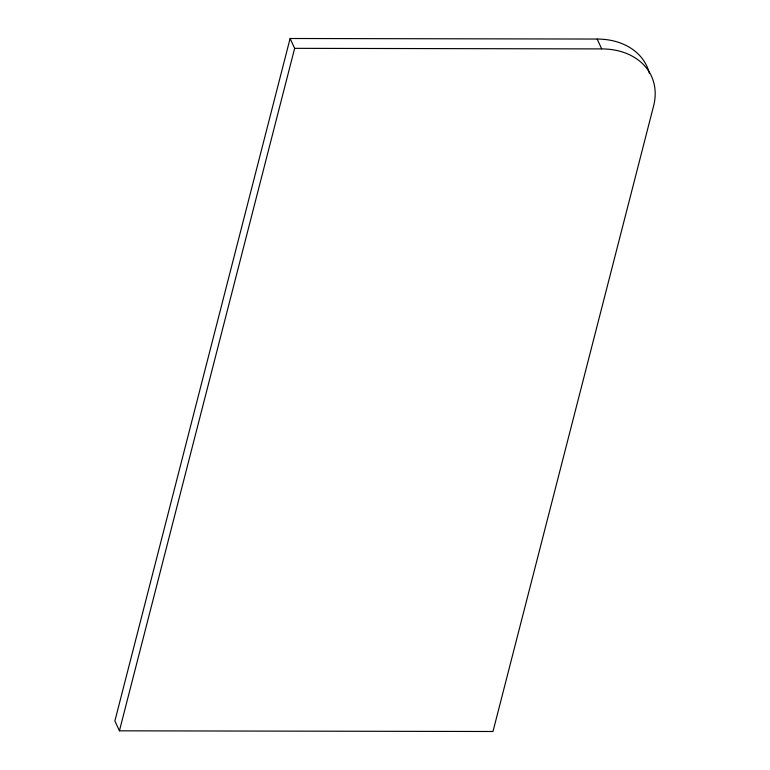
<?xml version="1.0" encoding="UTF-8"?>
<svg xmlns="http://www.w3.org/2000/svg" width="770" height="770" viewBox="0 0 770 770"><rect width="100%" height="100%" fill="white"/><g stroke="black" fill="none" stroke-linecap="round" stroke-linejoin="round"><path stroke-width="1.16" d="M290.107 38.5L114.874 720.98L119.427 730.826L492.983 731.5L653.615 105.894A70.83 53.428 -24.8 0 0 601.707 48.905L597.154 39.049L290.107 38.5L294.65 48.346L119.427 730.826M294.65 48.346L601.707 48.905M597.154 39.049A70.83 53.428 -24.8 0 1 649.312 73.131"/></g></svg>
